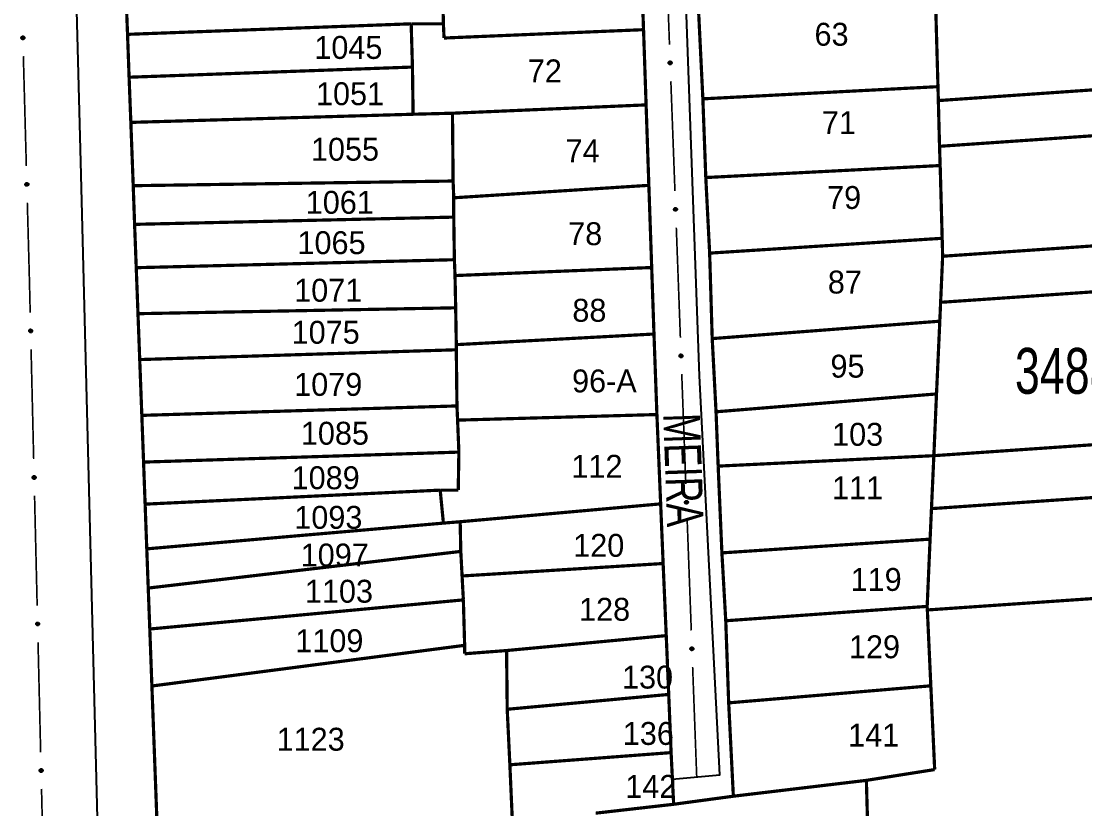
# Model space of a CAD drawing. Extents: x 202481 to 204056, y 4838981 to 4840330.
# Drawn here: x 203302.7 to 203418.9, y 4839383.6 to 4839469.5 of the extents above; entities that cross this region are included whole.
import ezdxf
from ezdxf.enums import TextEntityAlignment as Align

# ---------------------------------------------------------------- set-up
doc = ezdxf.new("R2010")
doc.units = 0
doc.header["$LTSCALE"] = 1.5
doc.header["$MEASUREMENT"] = 0
for name, color, linetype in [('CD_MALHA_LOTES', 7, 'CONTINUOUS'), ('CD_TXT_QUADRA', 7, 'CONTINUOUS'), ('RU-QUADRA', 210, 'CONTINUOUS'), ('SV-EIXO-RUA-PAV', 20, 'CONTINUOUS'), ('SV-RUA-PAVIM', 7, 'CONTINUOUS'), ('SV-TXT-RUA-PAV', 7, 'CONTINUOUS'), ('Th_NmrPort', 1, 'CONTINUOUS')]:
    doc.layers.add(name, color=color, linetype=linetype)
doc.styles.add('ARIAL', font='ARIAL.SHX')

msp = doc.modelspace()

# ---------------------------------------------------------------- linework, layer by layer
at = {"layer": 'CD_MALHA_LOTES', "linetype": 'Continuous', "const_width": 0.35, "flags": 128}
for points in [[(203370.4, 4839476.83), (203370.69, 4839468.62)], [(203348.83, 4839469.26), (203348.69, 4839475.81)], [(203314.33, 4839468.11), (203314.08, 4839474.59)], [(203402.85, 4839462.4), (203402.59, 4839471.55)], [(203377.17, 4839461.07), (203376.71, 4839470.5)], [(203314.33, 4839468.11), (203345.31, 4839469.26)], [(203345.45, 4839464.54), (203345.31, 4839469.26)], [(203345.31, 4839469.26), (203348.83, 4839469.26)], [(203348.9, 4839467.71), (203348.83, 4839469.26)], [(203314.5, 4839463.43), (203314.33, 4839468.11)], [(203370.69, 4839468.62), (203348.9, 4839467.71)], [(203370.69, 4839468.62), (203370.97, 4839460.41)], [(203314.5, 4839463.43), (203345.45, 4839464.54)], [(203314.69, 4839458.5), (203314.5, 4839463.43)], [(203345.52, 4839459.39), (203345.45, 4839464.54)], [(203377.17, 4839461.07), (203402.85, 4839462.4)], [(203402.89, 4839460.88), (203402.85, 4839462.4)], [(203402.89, 4839460.88), (203429.01, 4839462.69)], [(203349.82, 4839459.5), (203370.97, 4839460.41)], [(203370.97, 4839460.41), (203371.27, 4839451.63)], [(203377.49, 4839452.48), (203377.17, 4839461.07)], [(203403.02, 4839455.89), (203402.89, 4839460.88)], [(203403.02, 4839455.89), (203477.63, 4839461.01)], [(203314.69, 4839458.5), (203345.52, 4839459.39)], [(203349.82, 4839459.5), (203345.52, 4839459.39)], [(203349.89, 4839452.1), (203349.82, 4839459.5)], [(203314.95, 4839451.59), (203314.69, 4839458.5)], [(203403.09, 4839453.79), (203403.02, 4839455.89)], [(203377.49, 4839452.48), (203403.09, 4839453.79)], [(203403.31, 4839445.85), (203403.09, 4839453.79)], [(203314.95, 4839451.59), (203349.89, 4839452.1)], [(203349.96, 4839450.27), (203349.89, 4839452.1)], [(203377.91, 4839444.23), (203377.49, 4839452.48)], [(203315.1, 4839447.37), (203314.95, 4839451.59)], [(203349.96, 4839450.27), (203371.27, 4839451.63)], [(203371.27, 4839451.63), (203371.58, 4839442.66)], [(203349.96, 4839448.16), (203349.96, 4839450.27)], [(203315.1, 4839447.37), (203349.96, 4839448.16)], [(203315.28, 4839442.64), (203315.1, 4839447.37)], [(203350.03, 4839443.51), (203349.96, 4839448.16)], [(203403.36, 4839443.89), (203448.4, 4839446.98)], [(203377.91, 4839444.23), (203403.31, 4839445.85)], [(203403.36, 4839443.89), (203403.31, 4839445.85)], [(203378.19, 4839434.9), (203377.91, 4839444.23)], [(203477.63, 4839443.97), (203403.14, 4839438.86)], [(203403.14, 4839438.86), (203403.36, 4839443.89)], [(203315.28, 4839442.64), (203350.03, 4839443.51)], [(203315.47, 4839437.62), (203315.28, 4839442.64)], [(203350.1, 4839441.78), (203350.03, 4839443.51)], [(203350.1, 4839441.78), (203371.58, 4839442.66)], [(203371.58, 4839442.66), (203371.83, 4839435.4)], [(203350.17, 4839438.26), (203350.1, 4839441.78)], [(203315.47, 4839437.62), (203350.17, 4839438.26)], [(203350.24, 4839434.24), (203350.17, 4839438.26)], [(203403.05, 4839436.8), (203403.14, 4839438.86)], [(203315.66, 4839432.61), (203315.47, 4839437.62)], [(203378.19, 4839434.9), (203403.05, 4839436.8)], [(203402.69, 4839428.86), (203403.05, 4839436.8)], [(203350.24, 4839434.24), (203371.83, 4839435.4)], [(203371.83, 4839435.4), (203372.15, 4839426.61)], [(203378.61, 4839426.91), (203378.19, 4839434.9)], [(203315.66, 4839432.61), (203350.24, 4839433.68)], [(203350.24, 4839433.68), (203350.24, 4839434.24)], [(203350.31, 4839427.55), (203350.24, 4839433.68)], [(203315.89, 4839426.52), (203315.66, 4839432.61)], [(203378.61, 4839426.91), (203402.69, 4839428.86)], [(203402.4, 4839422.12), (203402.69, 4839428.86)], [(203315.89, 4839426.52), (203350.31, 4839427.55)], [(203350.38, 4839426), (203350.31, 4839427.55)], [(203316.08, 4839421.42), (203315.89, 4839426.52)], [(203372.15, 4839426.61), (203350.38, 4839426)], [(203372.15, 4839426.61), (203372.56, 4839416.86)], [(203378.84, 4839420.98), (203378.61, 4839426.91)], [(203477.63, 4839427.29), (203402.4, 4839422.12)], [(203350.52, 4839422.51), (203350.38, 4839426)], [(203316.08, 4839421.42), (203350.52, 4839422.51)], [(203350.45, 4839418.36), (203350.52, 4839422.51)], [(203378.84, 4839420.98), (203402.4, 4839422.12)], [(203402.14, 4839416.34), (203402.4, 4839422.12)], [(203316.25, 4839416.83), (203316.08, 4839421.42)], [(203379.25, 4839411.51), (203378.84, 4839420.98)], [(203477.63, 4839421.52), (203402.14, 4839416.34)], [(203316.25, 4839416.83), (203348.48, 4839418.36)], [(203348.83, 4839414.76), (203348.48, 4839418.36)], [(203348.48, 4839418.36), (203350.45, 4839418.36)], [(203316.43, 4839411.95), (203316.25, 4839416.83)], [(203350.66, 4839414.91), (203372.56, 4839416.86)], [(203372.56, 4839416.86), (203372.83, 4839410.35)], [(203401.99, 4839413.01), (203402.14, 4839416.34)], [(203316.43, 4839411.95), (203348.83, 4839414.76)], [(203350.66, 4839414.91), (203348.83, 4839414.76)], [(203350.73, 4839411.67), (203350.66, 4839414.91)], [(203379.25, 4839411.51), (203401.99, 4839413.01)], [(203401.67, 4839405.67), (203401.99, 4839413.01)], [(203316.59, 4839407.67), (203316.43, 4839411.95)], [(203316.59, 4839407.67), (203350.73, 4839411.67)], [(203350.87, 4839408.99), (203350.73, 4839411.67)], [(203379.67, 4839404.1), (203379.25, 4839411.51)], [(203350.87, 4839408.99), (203372.83, 4839410.35)], [(203372.83, 4839410.35), (203373.17, 4839402.48)], [(203477.63, 4839410.5), (203401.69, 4839405.28)], [(203351.01, 4839406.38), (203350.87, 4839408.99)], [(203316.76, 4839403.2), (203316.59, 4839407.67)], [(203316.76, 4839403.2), (203351.01, 4839406.38)], [(203351.15, 4839401.42), (203351.01, 4839406.38)], [(203379.67, 4839404.1), (203401.67, 4839405.67)], [(203401.69, 4839405.28), (203401.67, 4839405.67)], [(203402.07, 4839397), (203401.69, 4839405.28)], [(203316.99, 4839396.98), (203316.76, 4839403.2)], [(203379.99, 4839395.14), (203379.67, 4839404.1)], [(203355.73, 4839400.85), (203373.17, 4839402.48)], [(203373.17, 4839402.48), (203373.44, 4839396.06)], [(203316.99, 4839396.98), (203351.15, 4839401.42)], [(203351.15, 4839400.5), (203351.15, 4839401.42)], [(203355.73, 4839400.85), (203351.15, 4839400.5)], [(203355.8, 4839394.44), (203355.73, 4839400.85)], [(203317.85, 4839373.97), (203316.99, 4839396.98)], [(203355.8, 4839394.44), (203373.44, 4839396.06)], [(203373.44, 4839396.06), (203373.7, 4839389.71)], [(203379.99, 4839395.14), (203402.07, 4839397)], [(203402.49, 4839387.86), (203402.07, 4839397)], [(203380.5, 4839384.95), (203379.99, 4839395.14)], [(203356.09, 4839388.38), (203355.8, 4839394.44)], [(203356.09, 4839388.38), (203373.7, 4839389.71)], [(203373.7, 4839389.71), (203373.98, 4839384.07)], [(203356.37, 4839382.04), (203356.09, 4839388.38)], [(203395.03, 4839386.68), (203402.49, 4839387.86)], [(203395.03, 4839386.68), (203380.5, 4839384.95)], [(203395.19, 4839380.97), (203395.03, 4839386.68)], [(203373.98, 4839384.07), (203380.5, 4839384.95)], [(203373.98, 4839384.07), (203365.46, 4839383.1)]]:
    msp.add_lwpolyline(points, dxfattribs=at)
at = {"layer": 'RU-QUADRA', "linetype": 'Continuous', "const_width": 0.18, "flags": 128}
for points in [[(203376.71, 4839470.5), (203377.17, 4839461.07), (203377.49, 4839452.48), (203377.91, 4839444.23), (203378.19, 4839434.9), (203378.61, 4839426.91), (203378.84, 4839420.98), (203379.25, 4839411.51), (203379.67, 4839404.1), (203379.99, 4839395.14), (203380.5, 4839384.95), (203373.98, 4839384.07), (203373.7, 4839389.71), (203373.44, 4839396.06), (203373.17, 4839402.48), (203372.83, 4839410.35), (203372.56, 4839416.86), (203372.15, 4839426.61), (203371.83, 4839435.4), (203371.58, 4839442.66), (203371.27, 4839451.63), (203370.97, 4839460.41), (203370.69, 4839468.62), (203370.4, 4839476.83)], [(203314.08, 4839474.59), (203314.33, 4839468.11), (203314.5, 4839463.43), (203314.69, 4839458.5), (203314.95, 4839451.59), (203315.1, 4839447.37), (203315.28, 4839442.64), (203315.47, 4839437.62), (203315.66, 4839432.61), (203315.89, 4839426.52), (203316.08, 4839421.42), (203316.25, 4839416.83), (203316.43, 4839411.95), (203316.59, 4839407.67), (203316.76, 4839403.2), (203316.99, 4839396.98), (203317.85, 4839373.97)]]:
    msp.add_lwpolyline(points, dxfattribs=at)
at = {"layer": 'SV-EIXO-RUA-PAV', "const_width": 0.18}
for points in [[(203373.524705, 4839466.994654), (203373.078411, 4839478.986352)], [(203302.949148, 4839465.729131), (203303.274984, 4839453.733555)], [(203374.119764, 4839451.005723), (203373.67347, 4839462.997421)], [(203303.383596, 4839449.73503), (203303.600819, 4839441.73798)], [(203374.714823, 4839435.016792), (203374.268529, 4839447.00849)], [(203303.600819, 4839441.73798), (203303.61, 4839441.4)], [(203303.61, 4839441.4), (203303.697103, 4839437.73914)], [(203303.792249, 4839433.740272), (203304.077686, 4839421.743667)], [(203375.309882, 4839419.027861), (203374.863588, 4839431.019559)], [(203304.172831, 4839417.744799), (203304.458268, 4839405.748194)], [(203375.904941, 4839403.038931), (203375.458647, 4839415.030629)], [(203304.553414, 4839401.749326), (203304.838851, 4839389.752721)], [(203376.5, 4839387.05), (203376.053706, 4839399.041698)], [(203304.933996, 4839385.753853), (203305.219433, 4839373.757248)]]:
    msp.add_lwpolyline(points, dxfattribs=at)
at = {"layer": 'SV-EIXO-RUA-PAV'}
for points in [[(203303.000981, 4839467.87501), (203303.036964, 4839467.841884), (203303.061115, 4839467.806057), (203303.072659, 4839467.770377), (203303.074638, 4839467.736188), (203303.072723, 4839467.700983), (203303.062961, 4839467.665916), (203303.043506, 4839467.629394), (203303.01053, 4839467.593065), (203302.972202, 4839467.570736), (203302.937828, 4839467.557548), (203302.902296, 4839467.553432), (203302.868128, 4839467.555865), (203302.832036, 4839467.567209), (203302.795218, 4839467.587286), (203302.75949, 4839467.621329), (203302.736053, 4839467.656616), (203302.725795, 4839467.69142), (203302.721882, 4839467.727167), (203302.724268, 4839467.763085), (203302.734048, 4839467.797453), (203302.75433, 4839467.834487), (203302.788398, 4839467.869305), (203302.823325, 4839467.893082), (203302.857976, 4839467.903827), (203302.893256, 4839467.906886), (203302.928589, 4839467.905395), (203302.964249, 4839467.89705), (203303.000981, 4839467.87501)], [(203373.494427, 4839464.848362), (203373.458113, 4839464.881124), (203373.433603, 4839464.916707), (203373.421702, 4839464.952269), (203373.41938, 4839464.986436), (203373.420941, 4839465.021659), (203373.430349, 4839465.056823), (203373.449437, 4839465.093538), (203373.482046, 4839465.130197), (203373.520148, 4839465.152909), (203373.554388, 4839465.166442), (203373.589877, 4839465.170915), (203373.624068, 4839465.168825), (203373.660271, 4839465.157844), (203373.69729, 4839465.138137), (203373.733358, 4839465.104455), (203373.757148, 4839465.069406), (203373.767755, 4839465.034706), (203373.772026, 4839464.999001), (203373.770002, 4839464.96306), (203373.760567, 4839464.928596), (203373.740658, 4839464.891359), (203373.706942, 4839464.856201), (203373.672255, 4839464.832074), (203373.637714, 4839464.820982), (203373.602467, 4839464.817569), (203373.56712, 4839464.818705), (203373.531378, 4839464.826691), (203373.494427, 4839464.848362)], [(203303.435428, 4839451.880909), (203303.471411, 4839451.847784), (203303.495563, 4839451.811956), (203303.507106, 4839451.776277), (203303.509085, 4839451.742088), (203303.50717, 4839451.706883), (203303.497409, 4839451.671815), (203303.477953, 4839451.635293), (203303.444978, 4839451.598964), (203303.40665, 4839451.576635), (203303.372275, 4839451.563447), (203303.336744, 4839451.559331), (203303.302575, 4839451.561764), (203303.266484, 4839451.573108), (203303.229665, 4839451.593186), (203303.193938, 4839451.627228), (203303.170501, 4839451.662515), (203303.160242, 4839451.697319), (203303.15633, 4839451.733066), (203303.158715, 4839451.768984), (203303.168496, 4839451.803352), (203303.188778, 4839451.840387), (203303.222845, 4839451.875205), (203303.257772, 4839451.898982), (203303.292423, 4839451.909727), (203303.327703, 4839451.912786), (203303.363037, 4839451.911295), (203303.398696, 4839451.90295), (203303.435428, 4839451.880909)], [(203374.089486, 4839448.859431), (203374.053172, 4839448.892193), (203374.028662, 4839448.927776), (203374.016761, 4839448.963338), (203374.014439, 4839448.997506), (203374.016, 4839449.032728), (203374.025408, 4839449.067892), (203374.044496, 4839449.104608), (203374.077105, 4839449.141266), (203374.115207, 4839449.163979), (203374.149447, 4839449.177511), (203374.184936, 4839449.181984), (203374.219127, 4839449.179895), (203374.25533, 4839449.168913), (203374.292349, 4839449.149207), (203374.328417, 4839449.115525), (203374.352207, 4839449.080475), (203374.362814, 4839449.045776), (203374.367085, 4839449.01007), (203374.365061, 4839448.97413), (203374.355626, 4839448.939665), (203374.335717, 4839448.902429), (203374.302001, 4839448.86727), (203374.267314, 4839448.843144), (203374.232773, 4839448.832051), (203374.197526, 4839448.828638), (203374.162179, 4839448.829774), (203374.126437, 4839448.837761), (203374.089486, 4839448.859431)], [(203303.851308, 4839435.885964), (203303.887179, 4839435.852718), (203303.91121, 4839435.81681), (203303.922633, 4839435.781091), (203303.924497, 4839435.746896), (203303.922463, 4839435.711698), (203303.912584, 4839435.676663), (203303.893005, 4839435.640207), (203303.859907, 4839435.603989), (203303.821505, 4839435.581789), (203303.787086, 4839435.568717), (203303.751541, 4839435.56472), (203303.717381, 4839435.567269), (203303.681328, 4839435.578734), (203303.644577, 4839435.598936), (203303.608964, 4839435.633098), (203303.585646, 4839435.668464), (203303.575505, 4839435.703302), (203303.571713, 4839435.739062), (203303.57422, 4839435.774972), (203303.584116, 4839435.809307), (203303.604522, 4839435.846273), (203303.638706, 4839435.880976), (203303.673714, 4839435.904635), (203303.708401, 4839435.915263), (203303.743691, 4839435.918204), (203303.779019, 4839435.916594), (203303.81465, 4839435.908129), (203303.851308, 4839435.885964)], [(203374.684545, 4839432.870501), (203374.648231, 4839432.903263), (203374.623721, 4839432.938846), (203374.61182, 4839432.974408), (203374.609498, 4839433.008575), (203374.611059, 4839433.043797), (203374.620467, 4839433.078962), (203374.639555, 4839433.115677), (203374.672164, 4839433.152335), (203374.710266, 4839433.175048), (203374.744506, 4839433.188581), (203374.779995, 4839433.193054), (203374.814186, 4839433.190964), (203374.850389, 4839433.179983), (203374.887408, 4839433.160276), (203374.923476, 4839433.126594), (203374.947266, 4839433.091544), (203374.957873, 4839433.056845), (203374.962144, 4839433.021139), (203374.96012, 4839432.985199), (203374.950685, 4839432.950734), (203374.930776, 4839432.913498), (203374.89706, 4839432.87834), (203374.862373, 4839432.854213), (203374.827832, 4839432.843121), (203374.792585, 4839432.839707), (203374.757238, 4839432.840844), (203374.721496, 4839432.84883), (203374.684545, 4839432.870501)], [(203304.23189, 4839419.890491), (203304.267761, 4839419.857245), (203304.291792, 4839419.821337), (203304.303215, 4839419.785618), (203304.305079, 4839419.751423), (203304.303046, 4839419.716225), (203304.293166, 4839419.68119), (203304.273588, 4839419.644734), (203304.24049, 4839419.608516), (203304.202087, 4839419.586316), (203304.167668, 4839419.573244), (203304.132123, 4839419.569247), (203304.097963, 4839419.571796), (203304.06191, 4839419.583261), (203304.025159, 4839419.603463), (203303.989546, 4839419.637625), (203303.966229, 4839419.672991), (203303.956087, 4839419.707829), (203303.952295, 4839419.743589), (203303.954802, 4839419.779499), (203303.964698, 4839419.813834), (203303.985105, 4839419.8508), (203304.019289, 4839419.885503), (203304.054296, 4839419.909162), (203304.088983, 4839419.91979), (203304.124273, 4839419.922731), (203304.159601, 4839419.921121), (203304.195233, 4839419.912656), (203304.23189, 4839419.890491)], [(203375.279604, 4839416.88157), (203375.24329, 4839416.914332), (203375.21878, 4839416.949915), (203375.206879, 4839416.985477), (203375.204557, 4839417.019644), (203375.206118, 4839417.054867), (203375.215526, 4839417.090031), (203375.234614, 4839417.126746), (203375.267223, 4839417.163404), (203375.305325, 4839417.186117), (203375.339565, 4839417.19965), (203375.375054, 4839417.204123), (203375.409245, 4839417.202033), (203375.445448, 4839417.191052), (203375.482467, 4839417.171345), (203375.518535, 4839417.137663), (203375.542325, 4839417.102614), (203375.552932, 4839417.067914), (203375.557203, 4839417.032208), (203375.555179, 4839416.996268), (203375.545744, 4839416.961803), (203375.525835, 4839416.924567), (203375.492119, 4839416.889409), (203375.457432, 4839416.865282), (203375.422891, 4839416.85419), (203375.387644, 4839416.850777), (203375.352297, 4839416.851913), (203375.316555, 4839416.859899), (203375.279604, 4839416.88157)], [(203304.612473, 4839403.895018), (203304.648344, 4839403.861772), (203304.672375, 4839403.825864), (203304.683797, 4839403.790145), (203304.685661, 4839403.75595), (203304.683628, 4839403.720752), (203304.673749, 4839403.685717), (203304.65417, 4839403.649261), (203304.621072, 4839403.613043), (203304.582669, 4839403.590843), (203304.548251, 4839403.577771), (203304.512706, 4839403.573774), (203304.478545, 4839403.576323), (203304.442493, 4839403.587788), (203304.405742, 4839403.60799), (203304.370129, 4839403.642152), (203304.346811, 4839403.677518), (203304.33667, 4839403.712356), (203304.332878, 4839403.748116), (203304.335384, 4839403.784026), (203304.345281, 4839403.818361), (203304.365687, 4839403.855327), (203304.399871, 4839403.89003), (203304.434878, 4839403.913689), (203304.469565, 4839403.924317), (203304.504855, 4839403.927258), (203304.540184, 4839403.925648), (203304.575815, 4839403.917183), (203304.612473, 4839403.895018)], [(203375.874663, 4839400.892639), (203375.838349, 4839400.925401), (203375.813839, 4839400.960984), (203375.801938, 4839400.996546), (203375.799616, 4839401.030714), (203375.801177, 4839401.065936), (203375.810585, 4839401.1011), (203375.829673, 4839401.137816), (203375.862282, 4839401.174474), (203375.900384, 4839401.197187), (203375.934624, 4839401.210719), (203375.970113, 4839401.215192), (203376.004304, 4839401.213102), (203376.040507, 4839401.202121), (203376.077526, 4839401.182414), (203376.113594, 4839401.148733), (203376.137384, 4839401.113683), (203376.147991, 4839401.078984), (203376.152262, 4839401.043278), (203376.150238, 4839401.007338), (203376.140803, 4839400.972873), (203376.120894, 4839400.935637), (203376.087178, 4839400.900478), (203376.052491, 4839400.876352), (203376.01795, 4839400.865259), (203375.982703, 4839400.861846), (203375.947356, 4839400.862982), (203375.911614, 4839400.870968), (203375.874663, 4839400.892639)], [(203304.993055, 4839387.899545), (203305.028926, 4839387.866299), (203305.052957, 4839387.830391), (203305.06438, 4839387.794672), (203305.066244, 4839387.760477), (203305.06421, 4839387.725279), (203305.054331, 4839387.690244), (203305.034753, 4839387.653788), (203305.001655, 4839387.61757), (203304.963252, 4839387.59537), (203304.928833, 4839387.582298), (203304.893288, 4839387.578301), (203304.859128, 4839387.58085), (203304.823075, 4839387.592315), (203304.786324, 4839387.612517), (203304.750711, 4839387.646679), (203304.727394, 4839387.682045), (203304.717252, 4839387.716883), (203304.71346, 4839387.752643), (203304.715967, 4839387.788553), (203304.725863, 4839387.822888), (203304.746269, 4839387.859854), (203304.780454, 4839387.894557), (203304.815461, 4839387.918216), (203304.850148, 4839387.928844), (203304.885438, 4839387.931785), (203304.920766, 4839387.930175), (203304.956398, 4839387.92171), (203304.993055, 4839387.899545)]]:
    msp.add_lwpolyline(points, close=True, dxfattribs=at)
for points in [[(203302.724268, 4839467.763085), (203302.736053, 4839467.656616)], [(203302.729911, 4839467.775948), (203302.747109, 4839467.645373)], [(203302.734048, 4839467.797453), (203302.75949, 4839467.621329)], [(203302.746717, 4839467.81053), (203302.776679, 4839467.61205)], [(203302.75433, 4839467.834487), (203302.795218, 4839467.587286)], [(203302.772997, 4839467.8481), (203302.813033, 4839467.580277)], [(203302.788398, 4839467.869305), (203302.832036, 4839467.567209)], [(203302.804919, 4839467.878997), (203302.848905, 4839467.566236)], [(203302.823325, 4839467.893082), (203302.868128, 4839467.555865)], [(203302.839976, 4839467.894965), (203302.884629, 4839467.557651)], [(203302.857976, 4839467.903827), (203302.902296, 4839467.553432)], [(203302.875255, 4839467.902748), (203302.917402, 4839467.557176)], [(203302.893256, 4839467.906886), (203302.937828, 4839467.557548)], [(203302.912121, 4839467.902384), (203302.956662, 4839467.569163)], [(203302.928589, 4839467.905395), (203302.972202, 4839467.570736)], [(203302.946406, 4839467.896491), (203302.991682, 4839467.586495)], [(203302.964249, 4839467.89705), (203303.01053, 4839467.593065)], [(203302.98084, 4839467.885141), (203303.025042, 4839467.614701)], [(203303.000981, 4839467.87501), (203303.043506, 4839467.629394)], [(203303.019848, 4839467.85617), (203303.052612, 4839467.655036)], [(203303.036964, 4839467.841884), (203303.062961, 4839467.665916)], [(203303.05082, 4839467.82152), (203303.066616, 4839467.692272)], [(203303.061115, 4839467.806057), (203303.072723, 4839467.700983)], [(203373.433603, 4839464.916707), (203373.420941, 4839465.021659)], [(203373.444053, 4839464.901348), (203373.42696, 4839465.030431)], [(203373.458113, 4839464.881124), (203373.430349, 4839465.056823)], [(203373.475372, 4839464.867011), (203373.440589, 4839465.067806)], [(203373.494427, 4839464.848362), (203373.449437, 4839465.093538)], [(203373.514668, 4839464.838434), (203373.467753, 4839465.108416)], [(203373.531378, 4839464.826691), (203373.482046, 4839465.130197)], [(203373.549214, 4839464.82743), (203373.500827, 4839465.136956)], [(203373.56712, 4839464.818705), (203373.520148, 4839465.152909)], [(203373.583558, 4839464.821881), (203373.535671, 4839465.154638)], [(203373.602467, 4839464.817569), (203373.554388, 4839465.166442)], [(203373.620425, 4839464.821888), (203373.574809, 4839465.167019)], [(203373.637714, 4839464.820982), (203373.589877, 4839465.170915)], [(203373.655624, 4839464.830025), (203373.607586, 4839465.166873)], [(203373.672255, 4839464.832074), (203373.624068, 4839465.168825)], [(203373.690519, 4839464.846344), (203373.643394, 4839465.158647)], [(203373.706942, 4839464.856201), (203373.660271, 4839465.157844)], [(203373.722129, 4839464.87756), (203373.679405, 4839465.144967)], [(203373.740658, 4839464.891359), (203373.69729, 4839465.138137)], [(203373.74803, 4839464.915392), (203373.716076, 4839465.113561)], [(203373.760567, 4839464.928596), (203373.733358, 4839465.104455)], [(203373.764488, 4839464.950141), (203373.74598, 4839465.080537)], [(203373.770002, 4839464.96306), (203373.757148, 4839465.069406)], [(203303.158715, 4839451.768984), (203303.170501, 4839451.662515)], [(203303.164359, 4839451.781847), (203303.181556, 4839451.651272)], [(203303.168496, 4839451.803352), (203303.193938, 4839451.627228)], [(203303.181165, 4839451.816429), (203303.211127, 4839451.617949)], [(203303.188778, 4839451.840387), (203303.229665, 4839451.593186)], [(203303.207445, 4839451.853999), (203303.24748, 4839451.586176)], [(203303.222845, 4839451.875205), (203303.266484, 4839451.573108)], [(203303.239366, 4839451.884897), (203303.283352, 4839451.572135)], [(203303.257772, 4839451.898982), (203303.302575, 4839451.561764)], [(203303.274423, 4839451.900864), (203303.319076, 4839451.563551)], [(203303.292423, 4839451.909727), (203303.336744, 4839451.559331)], [(203303.309702, 4839451.908647), (203303.35185, 4839451.563076)], [(203303.327703, 4839451.912786), (203303.372275, 4839451.563447)], [(203303.346568, 4839451.908284), (203303.39111, 4839451.575062)], [(203303.363037, 4839451.911295), (203303.40665, 4839451.576635)], [(203303.380854, 4839451.90239), (203303.42613, 4839451.592394)], [(203303.398696, 4839451.90295), (203303.444978, 4839451.598964)], [(203303.415288, 4839451.89104), (203303.459489, 4839451.620601)], [(203303.435428, 4839451.880909), (203303.477953, 4839451.635293)], [(203303.454295, 4839451.862069), (203303.487059, 4839451.660935)], [(203303.471411, 4839451.847784), (203303.497409, 4839451.671815)], [(203303.485267, 4839451.82742), (203303.501063, 4839451.698171)], [(203303.495563, 4839451.811956), (203303.50717, 4839451.706883)], [(203374.028662, 4839448.927776), (203374.016, 4839449.032728)], [(203374.039112, 4839448.912417), (203374.022019, 4839449.041501)], [(203374.053172, 4839448.892193), (203374.025408, 4839449.067892)], [(203374.070431, 4839448.878081), (203374.035648, 4839449.078875)], [(203374.089486, 4839448.859431), (203374.044496, 4839449.104608)], [(203374.109727, 4839448.849503), (203374.062812, 4839449.119485)], [(203374.126437, 4839448.837761), (203374.077105, 4839449.141266)], [(203374.144273, 4839448.8385), (203374.095886, 4839449.148025)], [(203374.162179, 4839448.829774), (203374.115207, 4839449.163979)], [(203374.178617, 4839448.83295), (203374.13073, 4839449.165708)], [(203374.197526, 4839448.828638), (203374.149447, 4839449.177511)], [(203374.215484, 4839448.832957), (203374.169868, 4839449.178088)], [(203374.232773, 4839448.832051), (203374.184936, 4839449.181984)], [(203374.250683, 4839448.841094), (203374.202645, 4839449.177942)], [(203374.267314, 4839448.843144), (203374.219127, 4839449.179895)], [(203374.285578, 4839448.857413), (203374.238453, 4839449.169717)], [(203374.302001, 4839448.86727), (203374.25533, 4839449.168913)], [(203374.317188, 4839448.88863), (203374.274464, 4839449.156037)], [(203374.335717, 4839448.902429), (203374.292349, 4839449.149207)], [(203374.343089, 4839448.926461), (203374.311135, 4839449.12463)], [(203374.355626, 4839448.939665), (203374.328417, 4839449.115525)], [(203374.359547, 4839448.961211), (203374.341039, 4839449.091607)], [(203374.365061, 4839448.97413), (203374.352207, 4839449.080475)], [(203303.57422, 4839435.774972), (203303.585646, 4839435.668464)], [(203303.579906, 4839435.787816), (203303.596663, 4839435.657184)], [(203303.584116, 4839435.809307), (203303.608964, 4839435.633098)], [(203303.596829, 4839435.822341), (203303.626122, 4839435.623762)], [(203303.604522, 4839435.846273), (203303.644577, 4839435.598936)], [(203303.623235, 4839435.859822), (203303.662368, 4839435.591866)], [(203303.638706, 4839435.880976), (203303.681328, 4839435.578734)], [(203303.65526, 4839435.890612), (203303.698193, 4839435.577705)], [(203303.673714, 4839435.904635), (203303.717381, 4839435.567269)], [(203303.690371, 4839435.906462), (203303.733888, 4839435.569)], [(203303.708401, 4839435.915263), (203303.751541, 4839435.56472)], [(203303.725676, 4839435.914126), (203303.766659, 4839435.568415)], [(203303.743691, 4839435.918204), (203303.787086, 4839435.568717)], [(203303.76254, 4839435.913638), (203303.80596, 4839435.580269)], [(203303.779019, 4839435.916594), (203303.821505, 4839435.581789)], [(203303.796806, 4839435.907629), (203303.841038, 4839435.597482)], [(203303.81465, 4839435.908129), (203303.859907, 4839435.603989)], [(203303.831201, 4839435.896163), (203303.874492, 4839435.625577)], [(203303.851308, 4839435.885964), (203303.893005, 4839435.640207)], [(203303.870111, 4839435.867061), (203303.902198, 4839435.665818)], [(203303.887179, 4839435.852718), (203303.912584, 4839435.676663)], [(203303.900966, 4839435.832308), (203303.916327, 4839435.703007)], [(203303.91121, 4839435.81681), (203303.922463, 4839435.711698)], [(203374.623721, 4839432.938846), (203374.611059, 4839433.043797)], [(203374.634171, 4839432.923487), (203374.617078, 4839433.05257)], [(203374.648231, 4839432.903263), (203374.620467, 4839433.078962)], [(203374.66549, 4839432.88915), (203374.630707, 4839433.089945)], [(203374.684545, 4839432.870501), (203374.639555, 4839433.115677)], [(203374.704786, 4839432.860572), (203374.657871, 4839433.130554)], [(203374.721496, 4839432.84883), (203374.672164, 4839433.152335)], [(203374.739332, 4839432.849569), (203374.690945, 4839433.159094)], [(203374.757238, 4839432.840844), (203374.710266, 4839433.175048)], [(203374.773676, 4839432.84402), (203374.725789, 4839433.176777)], [(203374.792585, 4839432.839707), (203374.744506, 4839433.188581)], [(203374.810543, 4839432.844026), (203374.764927, 4839433.189157)], [(203374.827832, 4839432.843121), (203374.779995, 4839433.193054)], [(203374.845742, 4839432.852164), (203374.797704, 4839433.189012)], [(203374.862373, 4839432.854213), (203374.814186, 4839433.190964)], [(203374.880637, 4839432.868482), (203374.833512, 4839433.180786)], [(203374.89706, 4839432.87834), (203374.850389, 4839433.179983)], [(203374.912247, 4839432.899699), (203374.869523, 4839433.167106)], [(203374.930776, 4839432.913498), (203374.887408, 4839433.160276)], [(203374.938148, 4839432.937531), (203374.906194, 4839433.1357)], [(203374.950685, 4839432.950734), (203374.923476, 4839433.126594)], [(203374.954606, 4839432.97228), (203374.936098, 4839433.102676)], [(203374.96012, 4839432.985199), (203374.947266, 4839433.091544)], [(203303.954802, 4839419.779499), (203303.966229, 4839419.672991)], [(203303.960489, 4839419.792343), (203303.977246, 4839419.661711)], [(203303.964698, 4839419.813834), (203303.989546, 4839419.637625)], [(203303.977411, 4839419.826868), (203304.006704, 4839419.628289)], [(203303.985105, 4839419.8508), (203304.025159, 4839419.603463)], [(203304.003817, 4839419.864349), (203304.042951, 4839419.596393)], [(203304.019289, 4839419.885503), (203304.06191, 4839419.583261)], [(203304.035843, 4839419.895139), (203304.078775, 4839419.582232)], [(203304.054296, 4839419.909162), (203304.097963, 4839419.571796)], [(203304.070953, 4839419.910989), (203304.11447, 4839419.573527)], [(203304.088983, 4839419.91979), (203304.132123, 4839419.569247)], [(203304.106258, 4839419.918653), (203304.147242, 4839419.572942)], [(203304.124273, 4839419.922731), (203304.167668, 4839419.573244)], [(203304.143122, 4839419.918165), (203304.186542, 4839419.584796)], [(203304.159601, 4839419.921121), (203304.202087, 4839419.586316)], [(203304.177388, 4839419.912156), (203304.22162, 4839419.602009)], [(203304.195233, 4839419.912656), (203304.24049, 4839419.608516)], [(203304.211784, 4839419.90069), (203304.255074, 4839419.630104)], [(203304.23189, 4839419.890491), (203304.273588, 4839419.644734)], [(203304.250694, 4839419.871588), (203304.28278, 4839419.670345)], [(203304.267761, 4839419.857245), (203304.293166, 4839419.68119)], [(203304.281548, 4839419.836835), (203304.296909, 4839419.707534)], [(203304.291792, 4839419.821337), (203304.303046, 4839419.716225)], [(203375.279604, 4839416.88157), (203375.234614, 4839417.126746)], [(203375.299845, 4839416.871642), (203375.25293, 4839417.141624)], [(203375.316555, 4839416.859899), (203375.267223, 4839417.163404)], [(203375.334391, 4839416.860638), (203375.286004, 4839417.170164)], [(203375.352297, 4839416.851913), (203375.305325, 4839417.186117)], [(203375.368735, 4839416.855089), (203375.320848, 4839417.187846)], [(203375.387644, 4839416.850777), (203375.339565, 4839417.19965)], [(203375.405602, 4839416.855096), (203375.359986, 4839417.200226)], [(203375.422891, 4839416.85419), (203375.375054, 4839417.204123)], [(203375.440801, 4839416.863233), (203375.392763, 4839417.200081)], [(203375.457432, 4839416.865282), (203375.409245, 4839417.202033)], [(203375.475696, 4839416.879552), (203375.428571, 4839417.191855)], [(203375.492119, 4839416.889409), (203375.445448, 4839417.191052)], [(203375.507306, 4839416.910768), (203375.464582, 4839417.178175)], [(203375.525835, 4839416.924567), (203375.482467, 4839417.171345)], [(203375.533207, 4839416.9486), (203375.501253, 4839417.146769)], [(203375.545744, 4839416.961803), (203375.518535, 4839417.137663)], [(203375.21878, 4839416.949915), (203375.206118, 4839417.054867)], [(203375.22923, 4839416.934556), (203375.212137, 4839417.063639)], [(203375.24329, 4839416.914332), (203375.215526, 4839417.090031)], [(203375.260549, 4839416.900219), (203375.225766, 4839417.101014)], [(203375.549665, 4839416.983349), (203375.531157, 4839417.113745)], [(203375.555179, 4839416.996268), (203375.542325, 4839417.102614)], [(203304.335384, 4839403.784026), (203304.346811, 4839403.677518)], [(203304.341071, 4839403.79687), (203304.357828, 4839403.666238)], [(203304.345281, 4839403.818361), (203304.370129, 4839403.642152)], [(203304.357993, 4839403.831395), (203304.387287, 4839403.632816)], [(203304.365687, 4839403.855327), (203304.405742, 4839403.60799)], [(203304.3844, 4839403.868876), (203304.423533, 4839403.60092)], [(203304.399871, 4839403.89003), (203304.442493, 4839403.587788)], [(203304.416425, 4839403.899666), (203304.459358, 4839403.586759)], [(203304.434878, 4839403.913689), (203304.478545, 4839403.576323)], [(203304.451535, 4839403.915516), (203304.495052, 4839403.578054)], [(203304.469565, 4839403.924317), (203304.512706, 4839403.573774)], [(203304.486841, 4839403.92318), (203304.527824, 4839403.577468)], [(203304.504855, 4839403.927258), (203304.548251, 4839403.577771)], [(203304.523705, 4839403.922692), (203304.567124, 4839403.589323)], [(203304.540184, 4839403.925648), (203304.582669, 4839403.590843)], [(203304.557971, 4839403.916683), (203304.602202, 4839403.606536)], [(203304.575815, 4839403.917183), (203304.621072, 4839403.613043)], [(203304.592366, 4839403.905217), (203304.635657, 4839403.634631)], [(203304.612473, 4839403.895018), (203304.65417, 4839403.649261)], [(203304.631276, 4839403.876115), (203304.663362, 4839403.674872)], [(203304.648344, 4839403.861772), (203304.673749, 4839403.685717)], [(203304.662131, 4839403.841362), (203304.677492, 4839403.712061)], [(203304.672375, 4839403.825864), (203304.683628, 4839403.720752)], [(203375.813839, 4839400.960984), (203375.801177, 4839401.065936)], [(203375.824289, 4839400.945625), (203375.807196, 4839401.074708)], [(203375.838349, 4839400.925401), (203375.810585, 4839401.1011)], [(203375.855608, 4839400.911289), (203375.820825, 4839401.112083)], [(203375.874663, 4839400.892639), (203375.829673, 4839401.137816)], [(203375.894904, 4839400.882711), (203375.847989, 4839401.152693)], [(203375.911614, 4839400.870968), (203375.862282, 4839401.174474)], [(203375.92945, 4839400.871707), (203375.881063, 4839401.181233)], [(203375.947356, 4839400.862982), (203375.900384, 4839401.197187)], [(203375.963794, 4839400.866158), (203375.915907, 4839401.198915)], [(203375.982703, 4839400.861846), (203375.934624, 4839401.210719)], [(203376.000661, 4839400.866165), (203375.955045, 4839401.211296)], [(203376.01795, 4839400.865259), (203375.970113, 4839401.215192)], [(203376.03586, 4839400.874302), (203375.987822, 4839401.21115)], [(203376.052491, 4839400.876352), (203376.004304, 4839401.213102)], [(203376.070755, 4839400.890621), (203376.02363, 4839401.202925)], [(203376.087178, 4839400.900478), (203376.040507, 4839401.202121)], [(203376.102365, 4839400.921838), (203376.059641, 4839401.189245)], [(203376.120894, 4839400.935637), (203376.077526, 4839401.182414)], [(203376.128266, 4839400.959669), (203376.096312, 4839401.157838)], [(203376.140803, 4839400.972873), (203376.113594, 4839401.148733)], [(203376.144724, 4839400.994418), (203376.126216, 4839401.124814)], [(203376.150238, 4839401.007338), (203376.137384, 4839401.113683)], [(203304.715967, 4839387.788553), (203304.727394, 4839387.682045)], [(203304.721653, 4839387.801397), (203304.738411, 4839387.670765)], [(203304.725863, 4839387.822888), (203304.750711, 4839387.646679)], [(203304.738576, 4839387.835922), (203304.767869, 4839387.637343)], [(203304.746269, 4839387.859854), (203304.786324, 4839387.612517)], [(203304.764982, 4839387.873403), (203304.804116, 4839387.605447)], [(203304.780454, 4839387.894557), (203304.823075, 4839387.592315)], [(203304.797007, 4839387.904193), (203304.83994, 4839387.591286)], [(203304.815461, 4839387.918216), (203304.859128, 4839387.58085)], [(203304.832118, 4839387.920043), (203304.875635, 4839387.582581)], [(203304.850148, 4839387.928844), (203304.893288, 4839387.578301)], [(203304.867423, 4839387.927707), (203304.908407, 4839387.581995)], [(203304.885438, 4839387.931785), (203304.928833, 4839387.582298)], [(203304.904287, 4839387.927219), (203304.947707, 4839387.59385)], [(203304.920766, 4839387.930175), (203304.963252, 4839387.59537)], [(203304.938553, 4839387.92121), (203304.982785, 4839387.611063)], [(203304.956398, 4839387.92171), (203305.001655, 4839387.61757)], [(203304.972949, 4839387.909744), (203305.016239, 4839387.639158)], [(203304.993055, 4839387.899545), (203305.034753, 4839387.653788)], [(203305.011858, 4839387.880642), (203305.043945, 4839387.679399)], [(203305.028926, 4839387.866299), (203305.054331, 4839387.690244)], [(203305.042713, 4839387.845889), (203305.058074, 4839387.716588)], [(203305.052957, 4839387.830391), (203305.06421, 4839387.725279)]]:
    msp.add_lwpolyline(points, dxfattribs=at)
at = {"layer": 'SV-RUA-PAVIM', "linetype": 'Continuous'}
msp.add_polyline3d([(203313.97, 4839268.16, 13.36), (203312.87, 4839309.58, 13.14), (203311.25, 4839373.96, 13.1), (203309.21, 4839454.21, 12.87), (203307.42, 4839522.99, 12.82), (203307.92, 4839525.15, 12.85), (203309.04, 4839526.28, 12.84), (203310.84, 4839526.69, 12.85), (203366.15, 4839529.79, 12.83), (203367.83, 4839529.39, 12.79), (203368.7, 4839528.58, 12.79), (203370.19, 4839483.04, 13.14), (203372.05, 4839429.03, 13.54), (203373.83, 4839386.8, 13.56), (203379.02, 4839387.28, 13.56), (203376.79, 4839430.82, 13.46), (203373.28, 4839528.82, 12.89), (203373.73, 4839530.02, 12.89), (203374.27, 4839530.43, 12.88), (203439.07, 4839534.33, 13.33), (203477.62, 4839536.54, 13.33)], dxfattribs=at)

# ---------------------------------------------------------------- texts
at = {"layer": 'CD_TXT_QUADRA', "style": 'ARIAL', "width": 0.7}
msp.add_text('348836280', height=5, dxfattribs=at).set_placement((203411.254727, 4839428.879965))
at = {"layer": 'SV-TXT-RUA-PAV', "style": 'ARIAL', "width": 0.7}
msp.add_text('MEIRA', height=4, rotation=272, dxfattribs=at).set_placement((203372.84, 4839426.68))
at = {"layer": 'Th_NmrPort', "color": 1}
for s, p in [('63', (203389.366667, 4839468.12)), ('1045', (203334.731762, 4839466.679694)), ('72', (203358.046667, 4839464.12)), ('1051', (203334.911762, 4839461.629694)), ('71', (203390.17, 4839458.47)), ('1055', (203334.361762, 4839455.569694)), ('74', (203362.176667, 4839455.4)), ('1061', (203333.79516, 4839449.775971)), ('79', (203390.736667, 4839450.3)), ('78', (203362.456667, 4839446.35)), ('1065', (203332.891762, 4839445.369694)), ('87', (203390.82, 4839441.07)), ('1071', (203332.531762, 4839440.179694)), ('88', (203362.916667, 4839437.99)), ('1075', (203332.251762, 4839435.589694)), ('95', (203391.106667, 4839431.89)), ('1079', (203332.531762, 4839429.899694)), ('96-A', (203362.883333, 4839430.28)), ('1085', (203333.261762, 4839424.569694)), ('103', (203391.286667, 4839424.45)), ('112', (203362.81, 4839420.96)), ('1089', (203332.251762, 4839419.709694)), ('111', (203391.28, 4839418.62)), ('1093', (203332.543308, 4839415.386342)), ('1097', (203333.240228, 4839411.274211)), ('120', (203363.006667, 4839412.33)), ('119', (203393.306667, 4839408.61)), ('1103', (203333.700228, 4839407.324211)), ('128', (203363.646667, 4839405.35)), ('1109', (203332.6537, 4839401.921472)), ('129', (203393.126667, 4839401.26)), ('130', (203368.336667, 4839397.95)), ('136', (203368.426667, 4839391.8)), ('141', (203393.036667, 4839391.62)), ('1123', (203330.611958, 4839391.169651)), ('142', (203368.696667, 4839386.02))]:
    msp.add_text(s, height=2.5, dxfattribs=at).set_placement(p, align=Align.MIDDLE_LEFT)

doc.saveas('drawing.dxf')
